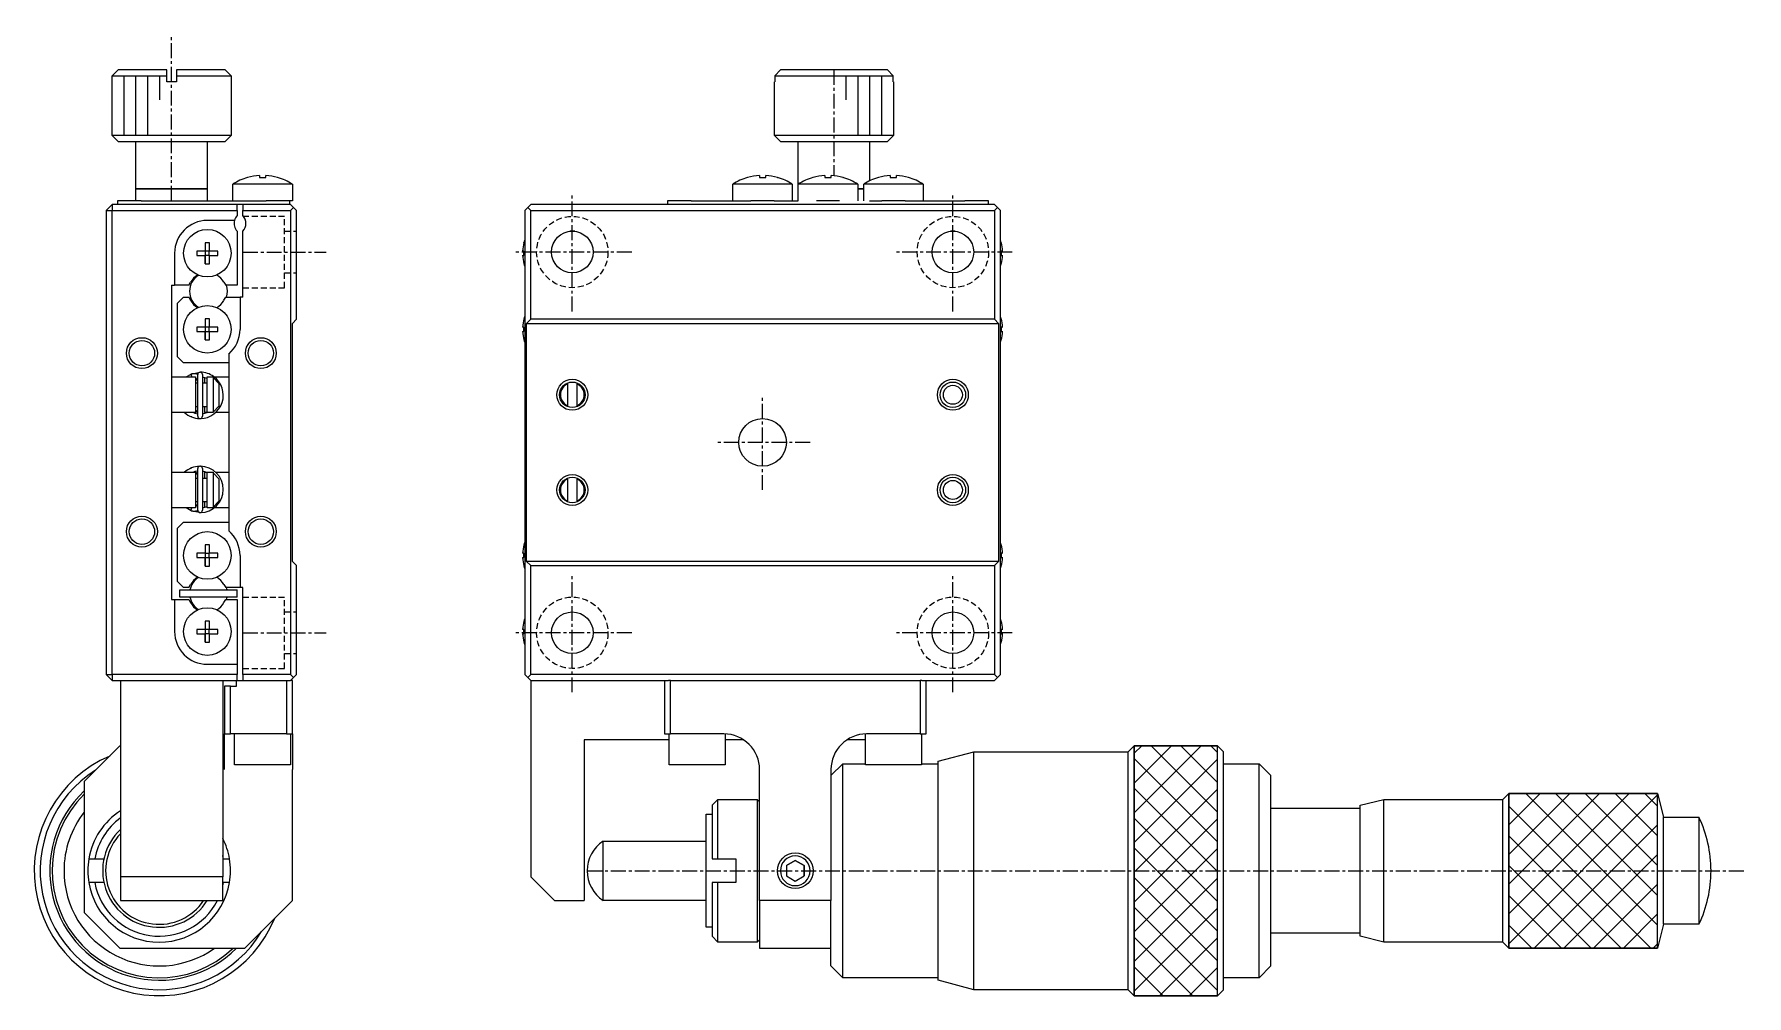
# Model space of a CAD drawing. Extents: x 512 to 818, y 63 to 277.
# Drawn here: x 674.3 to 818.3, y 144.8 to 225.6 of the extents above; entities that cross this region are included whole.
import ezdxf

# ---------------------------------------------------------------- set-up
doc = ezdxf.new("R2010")
doc.units = 0
doc.linetypes.add('CENTER', pattern=[2, 1.25, -0.25, 0.25, -0.25])
doc.linetypes.add('DASHED', pattern=[0.75, 0.5, -0.25])
doc.layers.get('0').update_dxf_attribs({"linetype": 'CONTINUOUS'})
doc.layers.add('CENTER', color=1, linetype='CENTER')

msp = doc.modelspace()

# ---------------------------------------------------------------- linework, layer by layer
at = {"color": 7, "linetype": 'CONTINUOUS'}
for p, q in [((680.9, 222.1), (681.4, 222.6)), ((680.9, 222.1), (685.5, 222.1)), ((680.9, 217.1), (680.9, 222.1)), ((685.5, 222.6), (681.4, 222.6)), ((685.5, 222.1), (685.5, 222.6)), ((685.5, 221.6), (685.5, 222.1)), ((690.4, 222.6), (686.3, 222.6)), ((686.3, 222.6), (686.3, 222.1)), ((686.3, 222.1), (690.9, 222.1)), ((686.3, 222.1), (686.3, 221.6)), ((690.4, 222.6), (690.9, 222.1)), ((690.9, 222.1), (690.9, 217.1)), ((737.11, 222.6), (736.61, 222.1)), ((736.61, 222.1), (746.58, 222.1)), ((736.61, 222.1), (736.61, 221.6)), ((746.08, 222.6), (737.11, 222.6)), ((746.58, 222.1), (746.08, 222.6)), ((746.58, 221.6), (746.58, 222.1)), ((686.3, 221.6), (685.5, 221.6)), ((736.61, 221.6), (736.59, 221.6)), ((736.59, 217.1), (736.59, 221.6)), ((746.59, 221.6), (746.58, 221.6)), ((746.59, 221.6), (746.59, 217.1)), ((685.9, 217.1), (680.9, 217.1)), ((681.4, 216.6), (680.9, 217.1)), ((681.4, 216.6), (685.9, 216.6)), ((682.9, 212.6), (682.9, 216.6)), ((690.9, 217.1), (685.9, 217.1)), ((685.9, 216.6), (690.4, 216.6)), ((688.9, 216.6), (688.9, 212.6)), ((690.9, 217.1), (690.4, 216.6)), ((746.59, 217.1), (736.59, 217.1)), ((737.09, 216.6), (736.59, 217.1)), ((737.09, 216.6), (746.09, 216.6)), ((738.59, 212.99), (738.59, 216.6)), ((744.59, 216.6), (744.59, 213.28)), ((746.59, 217.1), (746.09, 216.6)), ((692.29, 213.57), (692.29, 213.56)), ((693.29, 213.73), (693.29, 213.56)), ((693.29, 213.56), (693.81, 213.56)), ((693.81, 213.56), (693.81, 213.73)), ((694.81, 213.56), (694.81, 213.57)), ((734.33, 213.57), (734.33, 213.56)), ((735.33, 213.73), (735.33, 213.56)), ((735.33, 213.56), (735.85, 213.56)), ((735.85, 213.56), (735.85, 213.73)), ((736.85, 213.56), (736.86, 213.57)), ((739.83, 213.57), (739.83, 213.56)), ((740.83, 213.73), (740.83, 213.56)), ((740.83, 213.56), (741.35, 213.56)), ((741.35, 213.56), (741.35, 213.73)), ((742.35, 213.56), (742.36, 213.57)), ((745.33, 213.57), (745.33, 213.56)), ((746.33, 213.73), (746.33, 213.56)), ((746.33, 213.56), (746.85, 213.56)), ((746.85, 213.56), (746.85, 213.73)), ((747.85, 213.56), (747.86, 213.57)), ((685.9, 212.6), (682.9, 212.6)), ((682.9, 212.6), (688.9, 212.6)), ((682.9, 211.6), (682.9, 212.6)), ((688.9, 212.6), (685.9, 212.6)), ((688.9, 212.6), (688.9, 211.6)), ((696.05, 212.99), (691.05, 212.99)), ((691.05, 211.6), (691.05, 212.99)), ((696.05, 212.99), (696.05, 211.6)), ((735.59, 212.99), (733.09, 212.99)), ((733.09, 211.6), (733.09, 212.99)), ((738.09, 212.99), (735.59, 212.99)), ((738.09, 212.99), (738.09, 211.6)), ((741.09, 212.99), (738.59, 212.99)), ((738.59, 211.6), (738.59, 212.99)), ((743.59, 212.99), (741.09, 212.99)), ((743.59, 212.99), (743.59, 211.6)), ((744.09, 212.6), (743.59, 212.6)), ((743.59, 212.6), (744.09, 212.6)), ((746.59, 212.99), (744.09, 212.99)), ((744.09, 211.6), (744.09, 212.99)), ((749.09, 212.99), (746.59, 212.99)), ((749.09, 212.99), (749.09, 211.6)), ((680.4, 210.8), (680.9, 211.3)), ((680.4, 210.8), (680.9, 210.8)), ((680.4, 210.8), (680.4, 171.8)), ((680.9, 211.3), (680.9, 210.8)), ((691.4, 211.3), (680.9, 211.3)), ((680.9, 210.8), (691.4, 210.8)), ((680.9, 171.8), (680.9, 210.8)), ((683.35, 211.6), (681.35, 211.6)), ((681.35, 211.6), (681.35, 211.3)), ((683.35, 211.6), (692.47, 211.6)), ((691.9, 211.3), (691.4, 211.3)), ((691.4, 210.8), (691.4, 211.3)), ((691.4, 210.8), (691.4, 210.36)), ((695.9, 211.3), (691.9, 211.3)), ((691.9, 211.3), (691.9, 210.8)), ((691.9, 210.8), (695.9, 210.8)), ((691.9, 210.36), (691.9, 210.8)), ((692.47, 211.6), (693.85, 211.6)), ((695.85, 211.6), (693.85, 211.6)), ((696.05, 211.6), (695.85, 211.6)), ((695.85, 211.3), (695.85, 211.6)), ((696.15, 211.05), (695.9, 211.3)), ((695.9, 210.8), (696.15, 211.05)), ((695.9, 210.8), (695.9, 171.8)), ((696.15, 211.05), (696.4, 210.8)), ((696.4, 201.65), (696.4, 210.8)), ((715.59, 210.8), (715.84, 211.05)), ((715.59, 210.8), (715.59, 171.8)), ((715.84, 211.05), (716.09, 211.3)), ((715.84, 211.05), (716.09, 210.8)), ((755.09, 211.3), (716.09, 211.3)), ((716.09, 201.65), (716.09, 210.8)), ((716.09, 210.8), (755.09, 210.8)), ((729.59, 211.6), (727.59, 211.6)), ((727.59, 211.6), (727.59, 211.3)), ((729.59, 211.6), (734.52, 211.6)), ((734.52, 211.6), (734.61, 211.6)), ((735.59, 211.6), (734.61, 211.6)), ((736.57, 211.6), (735.59, 211.6)), ((736.57, 211.6), (736.67, 211.6)), ((736.67, 211.6), (738.59, 211.6)), ((741.09, 211.6), (740.11, 211.6)), ((742.07, 211.6), (741.09, 211.6)), ((744.59, 211.6), (745.52, 211.6)), ((745.52, 211.6), (745.61, 211.6)), ((746.59, 211.6), (745.61, 211.6)), ((747.57, 211.6), (746.59, 211.6)), ((747.57, 211.6), (747.67, 211.6)), ((747.67, 211.6), (752.59, 211.6)), ((754.59, 211.6), (752.59, 211.6)), ((754.59, 211.3), (754.59, 211.6)), ((755.09, 211.3), (755.34, 211.05)), ((755.34, 211.05), (755.09, 210.8)), ((755.09, 210.8), (755.09, 201.65)), ((755.34, 211.05), (755.59, 210.8)), ((755.59, 171.8), (755.59, 210.8)), ((691.18, 209.95), (688.9, 209.95)), ((691.4, 209.04), (691.4, 204.5)), ((691.9, 203.5), (691.9, 209.04)), ((719.79, 209.04), (719.39, 209.04)), ((751.79, 209.04), (751.39, 209.04)), ((688.01, 207.38), (688.01, 207.02)), ((688.72, 207.38), (688.01, 207.38)), ((688.72, 208.08), (688.72, 207.38)), ((689.08, 208.08), (688.72, 208.08)), ((688.72, 208.08), (688.72, 207.38)), ((688.73, 207.37), (688.72, 207.38)), ((689.07, 207.37), (688.73, 207.37)), ((688.73, 207.37), (688.73, 207.03)), ((689.07, 207.37), (689.08, 207.38)), ((689.07, 207.03), (689.07, 207.37)), ((689.08, 207.38), (689.08, 208.08)), ((689.78, 207.38), (689.08, 207.38)), ((689.78, 207.02), (689.78, 207.38)), ((715.52, 207.38), (715.4, 207.38)), ((715.52, 208.08), (715.52, 208.09)), ((715.52, 207.02), (715.52, 207.38)), ((755.67, 208.09), (755.66, 208.08)), ((755.66, 207.38), (755.66, 207.02)), ((755.78, 207.38), (755.66, 207.38)), ((686.15, 207.2), (686.15, 204.5)), ((688.01, 207.02), (688.72, 207.02)), ((688.73, 207.03), (688.72, 207.02)), ((688.72, 207.02), (688.72, 206.31)), ((688.72, 206.31), (688.72, 207.02)), ((688.72, 206.31), (689.08, 206.31)), ((688.73, 207.03), (689.07, 207.03)), ((689.07, 207.03), (689.08, 207.02)), ((689.08, 207.02), (689.78, 207.02)), ((689.08, 206.31), (689.08, 207.02)), ((715.4, 207.02), (715.52, 207.02)), ((715.52, 206.31), (715.52, 206.31)), ((755.66, 207.02), (755.78, 207.02)), ((755.66, 206.31), (755.67, 206.31)), ((685.9, 204.5), (686.15, 204.5)), ((685.9, 204.5), (685.9, 178.1)), ((687.35, 204.5), (686.15, 204.5)), ((687.35, 204.5), (687.5, 204.76)), ((690.3, 204.76), (690.45, 204.5)), ((691.4, 204.5), (690.45, 204.5)), ((686.4, 203), (686.9, 203.5)), ((686.9, 203.5), (687.35, 203.5)), ((687.35, 203.5), (687.5, 203.24)), ((690.3, 203.24), (690.45, 203.5)), ((690.45, 203.5), (691.65, 203.5)), ((691.9, 203.5), (691.65, 203.5)), ((691.65, 203.5), (691.65, 200.8)), ((686.4, 198.5), (686.4, 203)), ((688.72, 201.68), (688.72, 200.98)), ((689.08, 201.68), (688.72, 201.68)), ((688.72, 201.68), (688.72, 200.98)), ((689.08, 200.98), (689.08, 201.68)), ((696.4, 201.65), (696.05, 201.3)), ((715.52, 201.68), (715.52, 201.69)), ((716.09, 201.65), (715.74, 201.3)), ((755.09, 201.65), (716.09, 201.65)), ((755.44, 201.3), (755.09, 201.65)), ((755.67, 201.69), (755.66, 201.68)), ((688.01, 200.98), (688.01, 200.62)), ((688.72, 200.98), (688.01, 200.98)), ((688.01, 200.62), (688.72, 200.62)), ((688.73, 200.97), (688.72, 200.98)), ((688.73, 200.63), (688.72, 200.62)), ((688.72, 200.62), (688.72, 199.91)), ((688.72, 199.91), (688.72, 200.62)), ((689.07, 200.97), (688.73, 200.97)), ((688.73, 200.97), (688.73, 200.63)), ((688.73, 200.63), (689.07, 200.63)), ((689.07, 200.97), (689.08, 200.98)), ((689.07, 200.63), (689.07, 200.97)), ((689.07, 200.63), (689.08, 200.62)), ((689.78, 200.98), (689.08, 200.98)), ((689.08, 200.62), (689.78, 200.62)), ((689.08, 199.91), (689.08, 200.62)), ((689.78, 200.62), (689.78, 200.98)), ((696.05, 181.3), (696.05, 201.3)), ((715.52, 200.98), (715.4, 200.98)), ((715.4, 200.62), (715.52, 200.62)), ((715.52, 200.62), (715.52, 200.98)), ((715.74, 181.3), (715.74, 201.3)), ((715.74, 201.3), (755.44, 201.3)), ((755.44, 201.3), (755.44, 181.3)), ((755.66, 200.98), (755.66, 200.62)), ((755.78, 200.98), (755.66, 200.98)), ((755.66, 200.62), (755.78, 200.62)), ((688.72, 199.91), (689.08, 199.91)), ((690.7, 198.72), (690.7, 183.88)), ((715.52, 199.91), (715.52, 199.91)), ((755.66, 199.91), (755.67, 199.91)), ((686.9, 198), (686.4, 198.5)), ((690.7, 198), (686.9, 198)), ((685.9, 196.8), (687.9, 196.8)), ((687.11, 196.8), (687.53, 197.04)), ((687.52, 197.04), (688.27, 197.2)), ((687.52, 197.04), (687.59, 196.8)), ((687.9, 196.8), (687.9, 193.8)), ((687.9, 196.3), (688.09, 196.3)), ((688.09, 193.5), (688.09, 197)), ((688.49, 197), (688.49, 193.5)), ((688.9, 196.68), (688.49, 196.79)), ((688.49, 196.3), (688.9, 196.3)), ((688.7, 196.3), (688.7, 196.75)), ((688.9, 193.8), (688.9, 196.8)), ((688.9, 196.8), (689.4, 196.8)), ((689.4, 196.8), (689.4, 196.74)), ((689.4, 196.74), (689.4, 193.85)), ((689.9, 196.21), (689.4, 196.74)), ((689.48, 196.8), (690.7, 196.8)), ((689.9, 194.38), (689.9, 196.21)), ((719.19, 196.21), (719.19, 196.3)), ((719.19, 196.21), (719.19, 194.38)), ((719.99, 196.3), (719.99, 196.21)), ((719.99, 194.38), (719.99, 196.21)), ((687.9, 193.8), (685.9, 193.8)), ((687.53, 193.46), (687.53, 193.46)), ((687.53, 193.46), (687.53, 193.46)), ((687.53, 193.46), (687.53, 193.46)), ((687.53, 193.46), (687.53, 193.46)), ((687.58, 193.44), (687.53, 193.46)), ((687.59, 193.44), (687.58, 193.44)), ((687.58, 193.44), (687.58, 193.44)), ((687.58, 193.44), (687.58, 193.44)), ((687.58, 193.44), (687.58, 193.44)), ((687.59, 193.43), (687.59, 193.44)), ((687.75, 193.8), (687.86, 193.76)), ((687.86, 193.76), (688.09, 193.71)), ((688.09, 194.3), (687.9, 194.3)), ((688.9, 194.3), (688.49, 194.3)), ((688.49, 193.71), (688.9, 193.82)), ((688.7, 193.8), (688.7, 194.3)), ((688.83, 193.8), (688.7, 193.8)), ((688.83, 193.8), (688.83, 193.8)), ((689.4, 193.8), (688.9, 193.8)), ((689.4, 193.85), (689.9, 194.38)), ((689.4, 193.85), (689.4, 193.8)), ((690.7, 193.8), (689.59, 193.8)), ((719.19, 194.3), (719.19, 194.38)), ((719.99, 194.38), (719.99, 194.3)), ((685.9, 188.8), (687.9, 188.8)), ((687.53, 189.14), (687.58, 189.16)), ((687.53, 189.14), (687.53, 189.14)), ((687.53, 189.14), (687.53, 189.14)), ((687.53, 189.14), (687.53, 189.14)), ((687.58, 189.16), (687.58, 189.16)), ((687.58, 189.16), (687.58, 189.16)), ((687.58, 189.16), (687.58, 189.16)), ((687.58, 189.16), (687.58, 189.16)), ((687.58, 189.16), (687.58, 189.16)), ((687.58, 189.16), (687.59, 189.16)), ((687.59, 189.16), (687.59, 189.16)), ((687.59, 189.16), (687.59, 189.16)), ((687.59, 189.16), (687.59, 189.16)), ((687.59, 189.16), (687.59, 189.16)), ((687.86, 188.84), (687.75, 188.8)), ((688.09, 188.88), (687.86, 188.84)), ((687.9, 188.8), (687.9, 185.8)), ((688.09, 185.6), (688.09, 189.1)), ((688.49, 189.1), (688.49, 185.6)), ((688.9, 188.77), (688.49, 188.88)), ((688.7, 188.3), (688.7, 188.8)), ((688.7, 188.8), (688.83, 188.8)), ((688.9, 185.8), (688.9, 188.8)), ((688.9, 188.8), (689.4, 188.8)), ((689.4, 188.8), (689.4, 188.74)), ((689.4, 188.74), (689.4, 185.85)), ((689.9, 188.21), (689.4, 188.74)), ((689.59, 188.8), (689.59, 188.8)), ((689.59, 188.8), (690.7, 188.8)), ((687.9, 188.3), (688.09, 188.3)), ((688.49, 188.3), (688.9, 188.3)), ((689.9, 186.38), (689.9, 188.21)), ((719.19, 188.21), (719.19, 188.3)), ((719.19, 188.21), (719.19, 186.38)), ((719.99, 188.3), (719.99, 188.21)), ((719.99, 186.38), (719.99, 188.21)), ((687.9, 185.8), (685.9, 185.8)), ((687.53, 185.55), (687.11, 185.8)), ((687.52, 185.56), (687.59, 185.8)), ((688.09, 186.3), (687.9, 186.3)), ((688.9, 186.3), (688.49, 186.3)), ((688.49, 185.81), (688.9, 185.92)), ((688.7, 185.85), (688.7, 186.3)), ((689.4, 185.8), (688.9, 185.8)), ((689.4, 185.85), (689.9, 186.38)), ((689.4, 185.85), (689.4, 185.8)), ((690.7, 185.8), (689.48, 185.8)), ((689.48, 185.8), (689.48, 185.8)), ((719.19, 186.3), (719.19, 186.38)), ((719.99, 186.38), (719.99, 186.3)), ((686.4, 184.1), (686.9, 184.6)), ((686.9, 184.6), (690.7, 184.6)), ((688.27, 185.4), (687.58, 185.53)), ((686.4, 179.6), (686.4, 184.1)), ((688.01, 181.98), (688.01, 181.62)), ((688.72, 181.98), (688.01, 181.98)), ((688.01, 181.62), (688.72, 181.62)), ((688.72, 182.68), (688.72, 181.98)), ((689.08, 182.68), (688.72, 182.68)), ((688.72, 182.68), (688.72, 181.98)), ((688.73, 181.97), (688.72, 181.98)), ((688.73, 181.63), (688.72, 181.62)), ((688.72, 181.62), (688.72, 180.91)), ((688.72, 180.91), (688.72, 181.62)), ((689.07, 181.97), (688.73, 181.97)), ((688.73, 181.97), (688.73, 181.63)), ((688.73, 181.63), (689.07, 181.63)), ((689.07, 181.97), (689.08, 181.98)), ((689.07, 181.63), (689.07, 181.97)), ((689.07, 181.63), (689.08, 181.62)), ((689.08, 181.98), (689.08, 182.68)), ((689.78, 181.98), (689.08, 181.98)), ((689.08, 181.62), (689.78, 181.62)), ((689.08, 180.91), (689.08, 181.62)), ((689.78, 181.62), (689.78, 181.98)), ((691.65, 181.8), (691.65, 179.1)), ((715.52, 181.98), (715.4, 181.98)), ((715.4, 181.62), (715.52, 181.62)), ((715.52, 182.68), (715.52, 182.69)), ((715.52, 181.62), (715.52, 181.98)), ((755.67, 182.69), (755.66, 182.68)), ((755.66, 181.98), (755.66, 181.62)), ((755.78, 181.98), (755.66, 181.98)), ((755.66, 181.62), (755.78, 181.62)), ((688.72, 180.91), (689.08, 180.91)), ((696.05, 181.3), (696.4, 180.95)), ((696.4, 171.8), (696.4, 180.95)), ((715.52, 180.91), (715.52, 180.91)), ((715.74, 181.3), (716.09, 180.95)), ((755.44, 181.3), (715.74, 181.3)), ((716.09, 171.8), (716.09, 180.95)), ((716.09, 180.95), (755.09, 180.95)), ((755.09, 180.95), (755.44, 181.3)), ((755.09, 180.95), (755.09, 171.8)), ((755.66, 180.91), (755.67, 180.91)), ((686.9, 179.1), (686.4, 179.6)), ((686.6, 178.9), (691.4, 178.9)), ((686.6, 178.3), (686.6, 178.9)), ((687.35, 179.1), (686.9, 179.1)), ((687.35, 179.1), (687.5, 179.36)), ((690.3, 179.36), (690.45, 179.1)), ((691.65, 179.1), (690.45, 179.1)), ((691.4, 178.3), (691.4, 178.9)), ((691.9, 179.1), (691.65, 179.1)), ((691.9, 171.8), (691.9, 179.1)), ((685.9, 178.1), (686.15, 178.1)), ((686.15, 178.1), (686.15, 175.4)), ((686.15, 178.1), (687.35, 178.1)), ((691.4, 178.3), (686.6, 178.3)), ((687.35, 178.1), (687.5, 177.84)), ((690.3, 177.84), (690.45, 178.1)), ((690.45, 178.1), (691.4, 178.1)), ((691.4, 178.1), (691.4, 172.65)), ((688.72, 176.28), (688.72, 175.58)), ((689.08, 176.28), (688.72, 176.28)), ((688.72, 176.28), (688.72, 175.58)), ((689.08, 175.58), (689.08, 176.28)), ((715.52, 176.28), (715.52, 176.29)), ((755.67, 176.29), (755.66, 176.28)), ((688.01, 175.58), (688.01, 175.22)), ((688.72, 175.58), (688.01, 175.58)), ((688.01, 175.22), (688.72, 175.22)), ((688.73, 175.57), (688.72, 175.58)), ((688.73, 175.23), (688.72, 175.22)), ((688.72, 175.22), (688.72, 174.51)), ((688.72, 174.51), (688.72, 175.22)), ((688.72, 174.51), (689.08, 174.51)), ((689.07, 175.57), (688.73, 175.57)), ((688.73, 175.57), (688.73, 175.23)), ((688.73, 175.23), (689.07, 175.23)), ((689.07, 175.57), (689.08, 175.58)), ((689.07, 175.23), (689.07, 175.57)), ((689.07, 175.23), (689.08, 175.22)), ((689.78, 175.58), (689.08, 175.58)), ((689.08, 175.22), (689.78, 175.22)), ((689.08, 174.51), (689.08, 175.22)), ((689.78, 175.22), (689.78, 175.58)), ((715.52, 175.58), (715.4, 175.58)), ((715.4, 175.22), (715.52, 175.22)), ((715.52, 175.22), (715.52, 175.58)), ((715.52, 174.51), (715.52, 174.51)), ((755.66, 175.58), (755.66, 175.22)), ((755.78, 175.58), (755.66, 175.58)), ((755.66, 175.22), (755.78, 175.22)), ((755.66, 174.51), (755.67, 174.51)), ((680.4, 171.8), (680.9, 171.8)), ((680.4, 171.8), (680.9, 171.3)), ((691.4, 171.8), (680.9, 171.8)), ((680.9, 171.8), (680.9, 171.3)), ((688.9, 172.65), (691.4, 172.65)), ((691.4, 172.65), (691.4, 171.8)), ((691.4, 171.3), (691.4, 171.8)), ((695.9, 171.8), (691.9, 171.8)), ((691.9, 171.8), (691.9, 171.3)), ((696.15, 171.55), (695.9, 171.8)), ((695.9, 171.3), (696.15, 171.55)), ((696.4, 171.8), (696.15, 171.55)), ((715.84, 171.55), (715.59, 171.8)), ((716.09, 171.8), (715.84, 171.55)), ((716.09, 171.3), (715.84, 171.55)), ((755.09, 171.8), (716.09, 171.8)), ((755.09, 171.8), (755.34, 171.55)), ((755.34, 171.55), (755.09, 171.3)), ((755.59, 171.8), (755.34, 171.55)), ((680.9, 171.3), (681.6, 171.3)), ((681.6, 171.3), (690.2, 171.3)), ((681.6, 171.3), (681.6, 154.8)), ((681.6, 171.3), (690.2, 171.3)), ((690.2, 171.3), (690.2, 154.8)), ((690.2, 171.3), (691.4, 171.3)), ((690.35, 170.8), (690.35, 166.8)), ((690.85, 170.8), (690.35, 170.8)), ((690.85, 170.8), (691.35, 170.8)), ((690.85, 166.8), (690.85, 170.8)), ((691.35, 170.8), (691.35, 171.3)), ((691.4, 171.3), (691.9, 171.3)), ((691.9, 171.3), (695.9, 171.3)), ((695.55, 171.3), (695.55, 166.8)), ((696.05, 171.3), (695.9, 171.3)), ((696.05, 166.8), (696.05, 171.3)), ((716.09, 171.3), (716.09, 154.8)), ((716.09, 171.3), (727.69, 171.3)), ((727.34, 171.3), (727.34, 166.8)), ((727.84, 171.3), (727.69, 171.3)), ((727.84, 166.8), (727.84, 171.3)), ((727.84, 171.3), (748.84, 171.3)), ((748.84, 171.3), (748.84, 166.8)), ((748.99, 171.3), (748.84, 171.3)), ((748.99, 171.3), (755.09, 171.3)), ((749.34, 166.8), (749.34, 171.3)), ((678.55, 162.8), (681.55, 165.8)), ((681.55, 165.8), (681.6, 165.8)), ((690.2, 165.8), (690.35, 165.8)), ((690.35, 166.8), (690.85, 166.8)), ((690.35, 163.8), (690.35, 166.8)), ((695.55, 166.8), (690.85, 166.8)), ((691.2, 164.2), (691.2, 166.8)), ((695.55, 166.8), (696.05, 166.8)), ((695.9, 166.8), (695.9, 164.2)), ((696.05, 166.8), (696.05, 163.8)), ((720.59, 166.3), (720.59, 152.8)), ((727.74, 166.3), (720.59, 166.3)), ((727.34, 166.8), (727.84, 166.8)), ((727.74, 164.2), (727.74, 166.8)), ((732.34, 166.8), (727.84, 166.8)), ((732.44, 166.8), (732.44, 164.2)), ((734, 166.3), (732.44, 166.3)), ((744.24, 166.3), (742.69, 166.3)), ((744.24, 164.2), (744.24, 166.8)), ((748.84, 166.8), (744.34, 166.8)), ((748.84, 166.8), (749.34, 166.8)), ((748.94, 166.8), (748.94, 164.2)), ((766.34, 165.3), (766.84, 165.8)), ((766.84, 155.3), (766.84, 165.8)), ((773.84, 165.8), (774.34, 165.3)), ((695.9, 164.2), (691.2, 164.2)), ((732.44, 164.2), (727.74, 164.2)), ((741.34, 163.3), (742.34, 164.3)), ((742.34, 155.3), (742.34, 164.3)), ((742.34, 164.3), (744.24, 164.3)), ((748.94, 164.2), (744.24, 164.2)), ((748.94, 164.3), (750.34, 164.3)), ((750.34, 164.5), (753.34, 165.3)), ((750.34, 155.3), (750.34, 164.5)), ((753.34, 155.3), (753.34, 165.3)), ((753.34, 165.3), (766.34, 165.3)), ((766.34, 155.3), (766.34, 165.3)), ((774.34, 155.3), (774.34, 165.3)), ((774.34, 164.3), (777.34, 164.3)), ((777.34, 155.3), (777.34, 164.3)), ((777.34, 164.3), (778.34, 163.3)), ((678.55, 162.8), (678.55, 151.8)), ((696.05, 156.55), (696.05, 163.8)), ((735.34, 152.8), (735.34, 163.8)), ((741.34, 163.8), (741.34, 152.8)), ((778.34, 155.3), (778.34, 163.3)), ((731.34, 160.8), (731.84, 161.3)), ((731.84, 156.3), (731.84, 161.3)), ((731.84, 161.3), (735.14, 161.3)), ((735.14, 161.3), (735.14, 149.3)), ((735.14, 161.3), (735.34, 161.1)), ((785.84, 160.8), (787.84, 161.3)), ((787.84, 155.3), (787.84, 161.3)), ((787.84, 161.3), (797.84, 161.3)), ((797.84, 161.3), (798.34, 161.8)), ((797.84, 155.3), (797.84, 161.3)), ((798.34, 155.3), (798.34, 161.8)), ((810.84, 161.8), (811.34, 159.8)), ((730.84, 155.3), (730.84, 160.05)), ((730.84, 160.05), (731.34, 160.05)), ((731.34, 160.8), (731.34, 156.3)), ((778.34, 160.55), (785.84, 160.55)), ((785.84, 155.3), (785.84, 160.8)), ((811.34, 155.3), (811.34, 159.8)), ((811.34, 159.8), (814.33, 159.8)), ((814.33, 155.3), (814.33, 159.8)), ((722.19, 155.3), (722.19, 157.8)), ((722.19, 157.8), (730.84, 157.8)), ((678.93, 156.3), (679.44, 156.3)), ((679.44, 156.3), (680.2, 156.3)), ((690.2, 156.3), (690.26, 156.3)), ((690.26, 156.3), (690.76, 156.3)), ((696.05, 154.05), (696.05, 156.55)), ((731.34, 156.3), (731.84, 156.3)), ((731.84, 156.3), (733.34, 156.3)), ((733.34, 156.3), (733.34, 154.3)), ((738.34, 156.16), (737.59, 155.73)), ((737.59, 155.73), (738.34, 156.16)), ((737.59, 155.73), (737.59, 154.87)), ((739.09, 155.73), (738.34, 156.16)), ((738.34, 156.16), (739.09, 155.73)), ((739.09, 154.87), (739.09, 155.73)), ((739.09, 155.73), (739.09, 154.87)), ((679.44, 154.3), (678.93, 154.3)), ((680.2, 154.3), (679.44, 154.3)), ((690.2, 154.8), (681.6, 154.8)), ((681.6, 154.8), (681.6, 152.8)), ((690.2, 152.8), (690.2, 154.8)), ((690.26, 154.3), (690.2, 154.3)), ((690.76, 154.3), (690.26, 154.3)), ((718.09, 152.8), (716.09, 154.8)), ((722.19, 152.8), (722.19, 155.3)), ((730.84, 150.55), (730.84, 155.3)), ((731.84, 154.3), (731.34, 154.3)), ((731.34, 154.3), (731.34, 149.8)), ((731.84, 149.3), (731.84, 154.3)), ((733.34, 154.3), (731.84, 154.3)), ((737.59, 154.87), (738.34, 154.43)), ((738.34, 154.43), (739.09, 154.87)), ((742.34, 146.3), (742.34, 155.3)), ((750.34, 146.1), (750.34, 155.3)), ((753.34, 145.3), (753.34, 155.3)), ((766.34, 145.3), (766.34, 155.3)), ((773.84, 144.8), (773.84, 155.3)), ((774.34, 145.3), (774.34, 155.3)), ((777.34, 146.3), (777.34, 155.3)), ((778.34, 147.3), (778.34, 155.3)), ((785.84, 149.8), (785.84, 155.3)), ((787.84, 149.3), (787.84, 155.3)), ((797.84, 149.3), (797.84, 155.3)), ((810.84, 148.8), (810.84, 155.3)), ((811.34, 150.8), (811.34, 155.3)), ((814.33, 150.8), (814.33, 155.3)), ((681.6, 152.8), (690.2, 152.8)), ((696.05, 152.8), (692.05, 148.8)), ((696.05, 152.8), (696.05, 154.05)), ((718.09, 152.8), (720.59, 152.8)), ((730.84, 152.8), (722.19, 152.8)), ((741.34, 152.8), (735.34, 152.8)), ((735.34, 152.8), (735.34, 148.8)), ((741.34, 148.8), (741.34, 152.8)), ((681.55, 148.8), (678.55, 151.8)), ((731.34, 150.55), (730.84, 150.55)), ((731.84, 149.3), (731.34, 149.8)), ((785.84, 150.05), (778.34, 150.05)), ((787.84, 149.3), (785.84, 149.8)), ((811.34, 150.8), (810.84, 148.8)), ((814.33, 150.8), (811.34, 150.8)), ((681.55, 148.8), (692.05, 148.8)), ((735.14, 149.3), (731.84, 149.3)), ((735.34, 149.5), (735.14, 149.3)), ((735.34, 148.8), (741.34, 148.8)), ((741.34, 147.3), (741.34, 148.8)), ((797.84, 149.3), (787.84, 149.3)), ((798.34, 148.8), (797.84, 149.3)), ((742.34, 146.3), (741.34, 147.3)), ((778.34, 147.3), (777.34, 146.3)), ((750.34, 146.3), (742.34, 146.3)), ((753.34, 145.3), (750.34, 146.1)), ((777.34, 146.3), (774.34, 146.3)), ((766.34, 145.3), (753.34, 145.3)), ((766.84, 144.8), (766.34, 145.3)), ((774.34, 145.3), (773.84, 144.8))]:
    msp.add_line(p, q, dxfattribs=at)
at = {"color": 3, "linetype": 'CONTINUOUS'}
for p, q in [((681.9, 217.1), (681.9, 222.1)), ((682.9, 217.1), (682.9, 222.1)), ((683.9, 217.1), (683.9, 222.1)), ((684.9, 220.1), (684.9, 222.1)), ((742.59, 222.1), (742.59, 220.1)), ((743.59, 222.1), (743.59, 217.1)), ((744.59, 222.1), (744.59, 217.1)), ((745.59, 222.1), (745.59, 217.1)), ((767.47, 165.8), (766.84, 165.17)), ((769.97, 165.8), (766.84, 162.67)), ((772.47, 165.8), (766.84, 160.17)), ((766.84, 165.8), (773.84, 165.8)), ((773.84, 160.23), (768.27, 165.8)), ((773.84, 162.73), (770.77, 165.8)), ((773.84, 165.23), (773.27, 165.8)), ((773.84, 155.3), (773.84, 165.8)), ((773.84, 157.73), (766.84, 164.73)), ((773.84, 164.67), (766.84, 157.67)), ((773.84, 155.23), (766.84, 162.23)), ((773.84, 162.17), (766.84, 155.17)), ((798.47, 161.8), (798.34, 161.67)), ((800.97, 161.8), (798.34, 159.17)), ((803.47, 161.8), (798.34, 156.67)), ((805.97, 161.8), (798.34, 154.17)), ((808.47, 161.8), (798.34, 151.67)), ((798.34, 161.8), (810.84, 161.8)), ((810.84, 161.67), (798.34, 149.17)), ((810.84, 150.73), (799.77, 161.8)), ((810.84, 153.23), (802.27, 161.8)), ((810.84, 155.73), (804.77, 161.8)), ((810.84, 158.23), (807.27, 161.8)), ((810.84, 160.73), (809.77, 161.8)), ((810.84, 155.3), (810.84, 161.8)), ((810.27, 148.8), (798.34, 160.73)), ((773.84, 152.73), (766.84, 159.73)), ((773.84, 159.67), (766.84, 152.67)), ((810.84, 159.17), (800.47, 148.8)), ((773.84, 150.23), (766.84, 157.23)), ((773.84, 157.17), (766.84, 150.17)), ((807.77, 148.8), (798.34, 158.23)), ((805.27, 148.8), (798.34, 155.73)), ((810.84, 156.67), (802.97, 148.8)), ((766.84, 144.8), (766.84, 155.3)), ((773.84, 147.73), (766.84, 154.73)), ((773.84, 154.67), (766.84, 147.67)), ((798.34, 148.8), (798.34, 155.3)), ((810.84, 154.17), (805.47, 148.8)), ((802.77, 148.8), (798.34, 153.23)), ((773.84, 145.23), (766.84, 152.23)), ((773.84, 152.17), (766.84, 145.17)), ((810.84, 151.67), (807.97, 148.8)), ((800.27, 148.8), (798.34, 150.73)), ((771.77, 144.8), (766.84, 149.73)), ((773.84, 149.67), (768.97, 144.8)), ((810.84, 148.8), (798.34, 148.8)), ((810.84, 149.17), (810.47, 148.8)), ((769.27, 144.8), (766.84, 147.23)), ((773.84, 147.17), (771.47, 144.8)), ((773.84, 144.8), (766.84, 144.8))]:
    msp.add_line(p, q, dxfattribs=at)
at = {"color": 3, "linetype": 'DASHED'}
for p, q in [((691.9, 210.3), (695.4, 210.3)), ((695.4, 204.3), (695.4, 210.3)), ((695.4, 209.05), (696.4, 209.05)), ((695.4, 205.55), (696.4, 205.55)), ((691.9, 204.3), (695.4, 204.3)), ((691.9, 178.3), (695.4, 178.3)), ((695.4, 172.3), (695.4, 178.3)), ((695.4, 177.05), (696.4, 177.05)), ((695.4, 173.55), (696.4, 173.55)), ((691.9, 172.3), (695.4, 172.3))]:
    msp.add_line(p, q, dxfattribs=at)
at = {"color": 7, "linetype": 'CONTINUOUS'}
for points in [[(687.53, 197.05), (687.53, 197.05), (687.53, 197.04), (687.52, 197.04), (687.52, 197.04), (687.52, 197.03), (687.52, 197.02), (687.53, 197.02), (687.53, 197.01), (687.53, 197), (687.53, 196.99), (687.53, 196.98), (687.54, 196.97), (687.54, 196.95), (687.54, 196.94), (687.55, 196.93), (687.55, 196.91), (687.56, 196.9), (687.57, 196.89), (687.57, 196.87), (687.58, 196.86), (687.58, 196.84), (687.59, 196.83), (687.6, 196.81), (687.6, 196.8)], [(687.53, 197.05), (687.56, 197.06), (687.59, 197.07), (687.62, 197.08), (687.66, 197.09), (687.69, 197.09), (687.73, 197.1), (687.76, 197.1), (687.79, 197.1), (687.83, 197.1), (687.86, 197.1), (687.9, 197.09), (687.93, 197.09), (687.97, 197.08), (688, 197.07), (688.03, 197.06), (688.06, 197.05), (688.09, 197.03)], [(688.09, 196.4), (688.09, 196.41), (688.09, 196.43), (688.09, 196.44), (688.09, 196.46), (688.08, 196.47), (688.08, 196.49), (688.07, 196.5), (688.07, 196.51), (688.06, 196.53), (688.06, 196.54), (688.05, 196.55), (688.04, 196.57), (688.03, 196.58), (688.03, 196.59), (688.02, 196.6), (688.01, 196.61), (688, 196.62), (687.98, 196.63), (687.97, 196.64), (687.96, 196.65), (687.95, 196.66), (687.94, 196.67), (687.92, 196.67), (687.91, 196.68), (687.9, 196.68)], [(687.9, 193.82), (687.9, 193.82), (687.92, 193.83), (687.93, 193.83), (687.94, 193.84), (687.95, 193.85), (687.97, 193.86), (687.98, 193.87), (687.99, 193.88), (688, 193.89), (688.01, 193.9), (688.02, 193.91), (688.03, 193.92), (688.04, 193.93), (688.05, 193.94), (688.05, 193.96), (688.06, 193.97), (688.07, 193.98), (688.07, 194), (688.08, 194.01), (688.08, 194.02), (688.09, 194.04), (688.09, 194.05), (688.09, 194.07), (688.09, 194.08), (688.09, 194.1), (688.09, 194.1)], [(688.09, 188.49), (688.09, 188.51), (688.09, 188.52), (688.09, 188.54), (688.09, 188.55), (688.08, 188.57), (688.08, 188.58), (688.07, 188.59), (688.07, 188.61), (688.06, 188.62), (688.06, 188.64), (688.05, 188.65), (688.04, 188.66), (688.03, 188.67), (688.03, 188.68), (688.02, 188.7), (688.01, 188.71), (688, 188.72), (687.98, 188.73), (687.97, 188.74), (687.96, 188.74), (687.95, 188.75), (687.94, 188.76), (687.92, 188.77), (687.91, 188.77), (687.9, 188.78)], [(687.53, 185.55), (687.53, 185.55), (687.53, 185.55), (687.52, 185.56), (687.52, 185.56), (687.52, 185.57), (687.52, 185.57), (687.53, 185.58), (687.53, 185.59), (687.53, 185.6), (687.53, 185.61), (687.53, 185.62), (687.54, 185.63), (687.54, 185.64), (687.54, 185.65), (687.55, 185.67), (687.55, 185.68), (687.56, 185.7), (687.57, 185.71), (687.57, 185.73), (687.58, 185.74), (687.58, 185.76), (687.59, 185.77), (687.6, 185.78), (687.6, 185.8)], [(687.9, 185.91), (687.9, 185.92), (687.92, 185.92), (687.93, 185.93), (687.94, 185.93), (687.95, 185.94), (687.97, 185.95), (687.98, 185.96), (687.99, 185.97), (688, 185.98), (688.01, 185.99), (688.02, 186), (688.03, 186.01), (688.04, 186.02), (688.05, 186.04), (688.05, 186.05), (688.06, 186.06), (688.07, 186.08), (688.07, 186.09), (688.08, 186.1), (688.08, 186.12), (688.09, 186.13), (688.09, 186.15), (688.09, 186.16), (688.09, 186.18), (688.09, 186.19), (688.09, 186.2)], [(688.09, 185.56), (688.08, 185.56), (688.05, 185.54), (688.02, 185.53), (687.99, 185.52), (687.95, 185.51), (687.92, 185.51), (687.88, 185.5), (687.85, 185.5), (687.82, 185.5), (687.78, 185.5), (687.75, 185.5), (687.71, 185.5), (687.68, 185.51), (687.64, 185.51), (687.61, 185.52), (687.58, 185.53), (687.55, 185.54), (687.53, 185.55)]]:
    msp.add_lwpolyline(points, dxfattribs=at)
for points in [[(773.84, 165.8), (766.84, 165.8), (766.84, 144.8), (773.84, 144.8)], [(810.84, 161.8), (798.34, 161.8), (798.34, 148.8), (810.84, 148.8)]]:
    msp.add_lwpolyline(points, close=True, dxfattribs=at)
at = {"color": 3, "linetype": 'DASHED'}
for centre in [(719.59, 207.3), (751.59, 207.3), (719.59, 175.3), (751.59, 175.3)]:
    msp.add_circle(centre, 3, dxfattribs=at)
at = {"color": 7, "linetype": 'CONTINUOUS'}
for centre, radius in [((688.9, 207.2), 2), ((719.59, 207.3), 1.75), ((751.59, 207.3), 1.75), ((688.9, 200.8), 2), ((683.4, 198.8), 1.07), ((693.4, 198.8), 1.07), ((719.59, 195.3), 1.07), ((751.59, 195.3), 1.07), ((751.59, 195.3), 0.8), ((735.59, 191.3), 2), ((719.59, 187.3), 1.07), ((751.59, 187.3), 1.07), ((751.59, 187.3), 0.8), ((683.4, 183.8), 1.07), ((693.4, 183.8), 1.07), ((688.9, 181.8), 2), ((688.9, 175.4), 2), ((719.59, 175.3), 1.75), ((751.59, 175.3), 1.75)]:
    msp.add_circle(centre, radius, dxfattribs=at)
at = {"color": 3, "linetype": 'CONTINUOUS'}
for centre, radius in [((683.4, 198.8), 1.3), ((693.4, 198.8), 1.3), ((719.59, 195.3), 1.3), ((751.59, 195.3), 1.3), ((719.59, 187.3), 1.3), ((751.59, 187.3), 1.3), ((683.4, 183.8), 1.3), ((693.4, 183.8), 1.3), ((738.34, 155.3), 1.5)]:
    msp.add_circle(centre, radius, dxfattribs=at)
at = {"color": 7, "linetype": 'CONTINUOUS'}
for centre, radius, start, end in [((693.55, 209.25), 4.5, 106.2858, 123.749), ((693.55, 209.25), 4.49, 93.3178, 106.2694), ((693.55, 209.25), 4.49, 73.7306, 86.6822), ((693.55, 209.25), 4.5, 56.251, 73.7142), ((735.59, 209.25), 4.5, 106.2858, 123.749), ((735.59, 209.25), 4.49, 93.3178, 106.2694), ((735.59, 209.25), 4.49, 73.7306, 86.6822), ((735.59, 209.25), 4.5, 56.251, 73.7142), ((741.09, 209.25), 4.5, 106.2858, 123.749), ((741.09, 209.25), 4.49, 93.3178, 106.2694), ((741.09, 209.25), 4.49, 73.7306, 86.6822), ((741.09, 209.25), 4.5, 56.251, 73.7142), ((746.59, 209.25), 4.5, 106.2858, 123.749), ((746.59, 209.25), 4.49, 93.3178, 106.2694), ((746.59, 209.25), 4.49, 73.7306, 86.6822), ((746.59, 209.25), 4.5, 56.251, 73.7142), ((692.15, 209.7), 1, 138.5904, 165.5225), ((691.15, 209.7), 1, 318.5904, 41.4096), ((688.9, 207.2), 2.75, 90, 180), ((692.15, 209.7), 1, 165.5225, 221.4096), ((718.59, 207.2), 3.19, 163.8933, 176.7703), ((718.59, 207.2), 3.2, 159.6359, 163.8775), ((752.59, 207.2), 3.2, 16.1225, 20.3641), ((752.59, 207.2), 3.19, 3.2297, 16.1067), ((718.59, 207.2), 3.19, 183.2297, 196.1067), ((718.59, 207.2), 3.2, 196.1225, 200.3641), ((752.59, 207.2), 3.2, 339.6359, 343.8775), ((752.59, 207.2), 3.19, 343.8933, 356.7703), ((689, 204), 1.59, 122.1593, 180), ((689.01, 203.88), 1.75, 121.8815, 150), ((688.78, 203.88), 1.75, 30, 58.1185), ((689, 204), 1.59, 341.6416, 18.3585), ((689, 204), 1.59, 180, 237.8406), ((689.01, 204.11), 1.75, 210, 238.1185), ((688.78, 204.11), 1.75, 301.8815, 330), ((718.59, 200.8), 3.19, 163.8933, 176.7703), ((718.59, 200.8), 3.2, 159.6359, 163.8775), ((752.59, 200.8), 3.2, 16.1225, 20.3641), ((752.59, 200.8), 3.19, 3.2297, 16.1067), ((688.9, 200.8), 2.75, 310.8852, 0), ((718.59, 200.8), 3.19, 183.2297, 196.1067), ((752.59, 200.8), 3.19, 343.8933, 356.7703), ((718.59, 200.8), 3.2, 196.1225, 200.3641), ((752.59, 200.8), 3.2, 339.6359, 343.8775), ((688.29, 197), 0.2, 0, 180), ((688.29, 195.24), 1.96, 54.3154, 89.1383), ((688.29, 195.25), 1.95, 270.8475, 54.226), ((719.59, 195.3), 1, 113.5782, 246.4218), ((719.59, 195.3), 1, 293.5782, 66.4218), ((688.29, 195.26), 1.95, 228.2622, 269.1918), ((688.29, 193.5), 0.2, 180, 0), ((688.29, 187.34), 1.95, 90.8374, 131.7355), ((688.29, 189.1), 0.2, 0, 180), ((688.29, 187.35), 1.95, 270.8025, 89.2559), ((719.59, 187.3), 1, 113.5782, 246.4218), ((719.59, 187.3), 1, 293.5782, 66.4218), ((688.29, 185.6), 0.2, 180, 0), ((688.9, 181.8), 2.75, 0, 49.1148), ((718.59, 181.8), 3.2, 159.6359, 163.8775), ((752.59, 181.8), 3.2, 16.1225, 20.3641), ((718.59, 181.8), 3.19, 163.8933, 176.7703), ((718.59, 181.8), 3.19, 183.2297, 196.1067), ((752.59, 181.8), 3.19, 3.2297, 16.1067), ((752.59, 181.8), 3.19, 343.8933, 356.7703), ((718.59, 181.8), 3.2, 196.1225, 200.3641), ((752.59, 181.8), 3.2, 339.6359, 343.8775), ((689, 178.6), 1.59, 122.1594, 169.107), ((689.01, 178.48), 1.75, 121.8815, 150), ((688.78, 178.48), 1.75, 30, 58.1185), ((689, 178.6), 1.59, 10.893, 18.3584), ((689, 178.6), 1.59, 190.8931, 237.8407), ((689.01, 178.71), 1.75, 210, 238.1185), ((688.78, 178.71), 1.75, 301.8815, 330), ((689, 178.6), 1.59, 341.6415, 349.1069), ((718.59, 175.4), 3.19, 163.8933, 176.7703), ((718.59, 175.4), 3.2, 159.6359, 163.8775), ((752.59, 175.4), 3.2, 16.1225, 20.3641), ((752.59, 175.4), 3.19, 3.2297, 16.1067), ((688.9, 175.4), 2.75, 180, 270), ((718.59, 175.4), 3.19, 183.2297, 196.1067), ((718.59, 175.4), 3.2, 196.1225, 200.3641), ((752.59, 175.4), 3.2, 339.6359, 343.8775), ((752.59, 175.4), 3.19, 343.8933, 356.7703), ((732.34, 163.8), 3, 0, 90), ((744.34, 163.8), 3, 90, 180), ((684.85, 155.3), 10.5, 113.3322, 337.6899), ((684.85, 155.3), 10, 122.3713, 329.3647), ((684.85, 155.3), 9.2, 133.2185, 315.0474), ((684.85, 155.3), 9, 134.427, 313.7617), ((684.85, 155.3), 8, 141.9525, 180.0009), ((684.85, 155.3), 6, 122.7972, 170.4059), ((684.85, 155.3), 5.5, 126.2215, 169.5243), ((684.85, 155.3), 4.75, 133.1736, 328.2431), ((804.84, 155.3), 10.5, 0, 25.3769), ((684.85, 155.3), 6, 9.5941, 26.9166), ((723.84, 155.3), 3, 123.5573, 180), ((684.85, 155.3), 6, 170.4059, 189.5941), ((684.85, 155.3), 5.5, 10.4757, 13.412), ((684.85, 155.3), 6, 350.4059, 9.5941), ((738.34, 155.3), 1.25, 90, 0), ((738.34, 155.3), 1.25, 90, 0), ((738.34, 155.3), 1.25, 0, 90), ((738.34, 155.3), 1.25, 0, 90), ((684.85, 155.3), 8, 180.0009, 305.6591), ((684.85, 155.3), 6, 189.5941, 350.4059), ((684.85, 155.3), 5.5, 190.4757, 332.9643), ((684.85, 155.3), 5.5, 346.588, 349.5243), ((723.84, 155.3), 3, 180, 236.4427), ((804.84, 155.3), 10.5, 334.6231, 0)]:
    msp.add_arc(centre, radius, start, end, dxfattribs=at)
at = {"color": 3, "linetype": 'CONTINUOUS'}
for centre, radius, start, end in [((684.85, 155.3), 4.5, 136.2383, 326.251), ((738.34, 155.3), 1.25, 90, 0), ((738.34, 155.3), 1.25, 0, 90)]:
    msp.add_arc(centre, radius, start, end, dxfattribs=at)
at = {"color": 7, "linetype": 'CONTINUOUS'}
for p in [(719.59, 207.3), (751.59, 207.3), (719.59, 175.3), (751.59, 175.3)]:
    msp.add_point(p, dxfattribs=at)
at = {"layer": 'CENTER', "color": 1, "linetype": 'CENTER'}
for p, q in [((685.9, 211.6), (685.9, 225.6)), ((741.59, 222.6), (741.59, 213.71)), ((719.59, 202.3), (719.59, 212.3)), ((751.59, 202.3), (751.59, 212.3)), ((691.9, 207.3), (698.9, 207.3)), ((724.59, 207.3), (714.59, 207.3)), ((756.59, 207.3), (746.59, 207.3)), ((735.59, 187.3), (735.59, 195.3)), ((739.59, 191.3), (731.59, 191.3)), ((719.59, 170.3), (719.59, 180.3)), ((751.59, 170.3), (751.59, 180.3)), ((691.9, 175.3), (698.9, 175.3)), ((724.59, 175.3), (714.59, 175.3)), ((756.59, 175.3), (746.59, 175.3)), ((720.84, 155.3), (818.34, 155.3))]:
    msp.add_line(p, q, dxfattribs=at)

doc.saveas('drawing.dxf')
